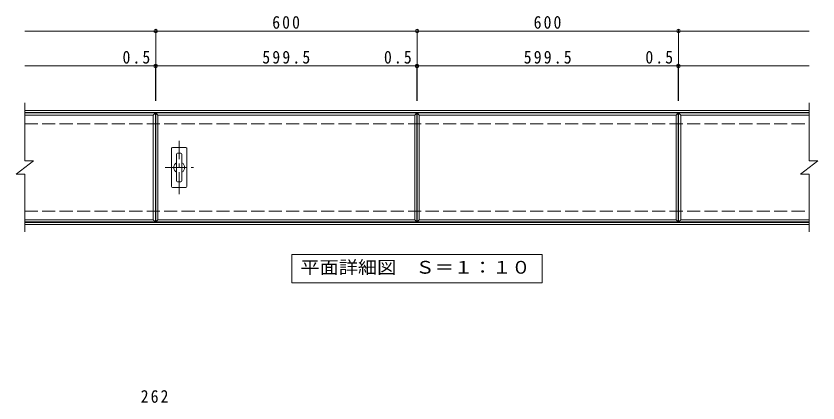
# Model space of a CAD drawing. Units: millimetres on the paper, enlarged 2 times, with parts at other scales. Extents: x -304 to 296, y -274 to 231.
# Drawn here: x -304.1 to 64, y 0.4 to 178 of the extents above; entities that cross this region are included whole.
import ezdxf
from ezdxf.enums import TextEntityAlignment as Align

# ---------------------------------------------------------------- set-up
doc = ezdxf.new("R2010")
doc.units = ezdxf.units.MM
doc.header["$LTSCALE"] = 2
doc.header["$PDMODE"] = 32
doc.header["$PDSIZE"] = 1.6
doc.linetypes.add('CHAIN1', pattern=[8, 5, -1, 1, -1])
doc.linetypes.add('DASHED3', pattern=[4, 3, -1])
for name, color, linetype, lineweight in [('C-1', 2, 'Continuous', 9), ('C-2', 3, 'Continuous', 9), ('C-4', 7, 'Continuous', 9), ('C-5', 7, 'Continuous', 9), ('C-A', 3, 'Continuous', 9), ('D-4', 7, 'Continuous', 9)]:
    doc.layers.add(name, color=color, linetype=linetype, lineweight=lineweight)
doc.styles.add('ＭＳ ゴシック', font='')
doc.styles.get('ＭＳ ゴシック').set_extended_font_data('MS Gothic')

msp = doc.modelspace()

# ---------------------------------------------------------------- linework, layer by layer
at = {"layer": 'C-1'}
for p, q in [((-300.1, 134.684), (60, 134.684)), ((-300.1, 133.684), (60, 133.684)), ((-300.1, 83.284), (60, 83.284)), ((-300.1, 82.284), (60, 82.284))]:
    msp.add_line(p, q, dxfattribs=at)
at = {"layer": 'C-1', "linetype": 'DASHED3'}
for p, q in [((-300.1, 128.484), (60, 128.484)), ((-300.1, 88.484), (60, 88.484))]:
    msp.add_line(p, q, dxfattribs=at)
at = {"layer": 'C-2'}
for p, q in [((-300.1, 138.084), (-300.1, 111.484)), ((60, 138.084), (60, 111.484)), ((-300.1, 133.484), (-240.1, 133.484)), ((-240.1, 133.484), (-241.1, 132.484)), ((-240.1, 133.484), (-240.1, 83.484)), ((-240, 133.484), (-239, 132.484)), ((-120.1, 133.484), (-121.1, 132.484)), ((-120, 133.484), (-119, 132.484)), ((-0.1, 133.484), (-1.1, 132.484)), ((0, 83.484), (0, 133.484)), ((0, 133.484), (1, 132.484)), ((0, 133.484), (60, 133.484)), ((-300.1, 132.484), (-241.1, 132.484)), ((-241.1, 132.484), (-241.1, 84.484)), ((1, 84.484), (1, 132.484)), ((1, 132.484), (60, 132.484)), ((-304.1, 105.484), (-296.1, 111.484)), ((-300.1, 111.484), (-296.1, 111.484)), ((56, 105.484), (64, 111.484)), ((60, 111.484), (64, 111.484)), ((-304.1, 105.484), (-300.1, 105.484)), ((-300.1, 105.484), (-300.1, 78.884)), ((56, 105.484), (60, 105.484)), ((60, 105.484), (60, 78.884)), ((-241.1, 84.484), (-300.1, 84.484)), ((-240.1, 83.484), (-300.1, 83.484)), ((-241.1, 84.484), (-240.1, 83.484)), ((-240, 83.484), (-239, 84.484)), ((-120.1, 83.484), (-240, 83.484)), ((-121.1, 84.484), (-239, 84.484)), ((-121.1, 84.484), (-120.1, 83.484)), ((-120, 83.484), (-119, 84.484)), ((-0.1, 83.484), (-120, 83.484)), ((-1.1, 84.484), (-119, 84.484)), ((-1.1, 84.484), (-0.1, 83.484)), ((0, 83.484), (1, 84.484)), ((60, 83.484), (0, 83.484)), ((60, 84.484), (1, 84.484))]:
    msp.add_line(p, q, dxfattribs=at)
for points in [[(-240, 83.484), (-240, 133.484), (-120.1, 133.484), (-120.1, 83.484)], [(-120, 83.484), (-120, 133.484), (-0.1, 133.484), (-0.1, 83.484)], [(-239, 84.484), (-239, 132.484), (-121.1, 132.484), (-121.1, 84.484)], [(-119, 84.484), (-119, 132.484), (-1.1, 132.484), (-1.1, 84.484)]]:
    msp.add_lwpolyline(points, dxfattribs=at)
at = {"layer": 'C-4'}
for p, q in [((-300.1, 171.084), (60, 171.084)), ((-240, 139.084), (-240, 171.684)), ((-120, 139.084), (-120, 171.684)), ((0, 139.084), (0, 171.684)), ((-300.1, 155.084), (60, 155.084)), ((-240.1, 139.084), (-240.1, 155.684)), ((-120.1, 139.084), (-120.1, 155.684)), ((-0.1, 139.084), (-0.1, 155.684))]:
    msp.add_line(p, q, dxfattribs=at)
for p in [(-240, 171.084), (-120, 171.084), (0, 171.084), (-240.1, 155.084), (-240, 155.084), (-120.1, 155.084), (-120, 155.084), (-0.1, 155.084), (0, 155.084)]:
    msp.add_point(p, dxfattribs=at)
at = {"layer": 'C-5'}
msp.add_lwpolyline([(-177.55, 55.484), (-177.55, 68.484), (-62.55, 68.484), (-62.55, 55.484)], close=True, dxfattribs=at)
at = {"layer": 'C-A', "linetype": 'CHAIN1'}
for p, q in [((-229.2, 96.284), (-229.2, 120.684)), ((-235.7, 108.484), (-222.7, 108.484))]:
    msp.add_line(p, q, dxfattribs=at)
at = {"layer": 'C-A'}
for p, q in [((-232.7, 117.284), (-232.7, 99.684)), ((-232.3, 117.684), (-226.1, 117.684)), ((-230.42, 114.564), (-230.42, 102.404)), ((-228.42, 115.004), (-229.98, 115.004)), ((-227.98, 102.404), (-227.98, 114.564)), ((-225.7, 117.284), (-225.7, 99.684)), ((-228.42, 101.964), (-229.98, 101.964)), ((-226.1, 99.284), (-232.3, 99.284))]:
    msp.add_line(p, q, dxfattribs=at)
for centre, radius, start, end in [((-232.3, 117.284), 0.4, 90, 180), ((-229.98, 114.564), 0.44, 90, 180), ((-228.42, 114.564), 0.44, 0, 90), ((-226.1, 117.284), 0.4, 0, 90), ((-229.2, 108.484), 2.5, 119.20927, 240.79073), ((-229.2, 108.484), 2.5, 299.20914, 60.79086), ((-232.3, 99.684), 0.4, 180, 270), ((-229.98, 102.404), 0.44, 180, 270), ((-228.42, 102.404), 0.44, 270, 0), ((-226.1, 99.684), 0.4, 270, 0)]:
    msp.add_arc(centre, radius, start, end, dxfattribs=at)

# ---------------------------------------------------------------- texts
at = {"layer": 'C-4', "color": 2, "char_height": 5.865, "attachment_point": 7, "style": 'ＭＳ ゴシック'}
for s, insert in [('\\T1.27;\\W0.9;600', (-186.5, 172.084)), ('\\T1.27;\\W0.9;600', (-66.5, 172.084)), ('\\T1.27;\\W0.9;0.5', (-255.216, 156.084)), ('\\T1.28;\\W0.9;599.5', (-191.05, 156.084)), ('\\T1.27;\\W0.9;0.5', (-135.216, 156.084)), ('\\T1.28;\\W0.9;599.5', (-71.05, 156.084)), ('\\T1.27;\\W0.9;0.5', (-15.216, 156.084))]:
    msp.add_mtext(s, dxfattribs=dict(at, insert=insert))
at = {"layer": 'C-5', "color": 2, "style": 'ＭＳ ゴシック', "width": 1.1}
msp.add_text('平面詳細図\u3000Ｓ＝１：１０', height=5.865, dxfattribs=at).set_placement((-173.55, 57.984), align=Align.BOTTOM_LEFT)
at = {"layer": 'D-4', "color": 2, "insert": (-246.87, 0.434), "char_height": 5.865, "attachment_point": 7, "style": 'ＭＳ ゴシック'}
msp.add_mtext('\\T1.27;\\W0.9;262', dxfattribs=at)

doc.saveas('drawing.dxf')
